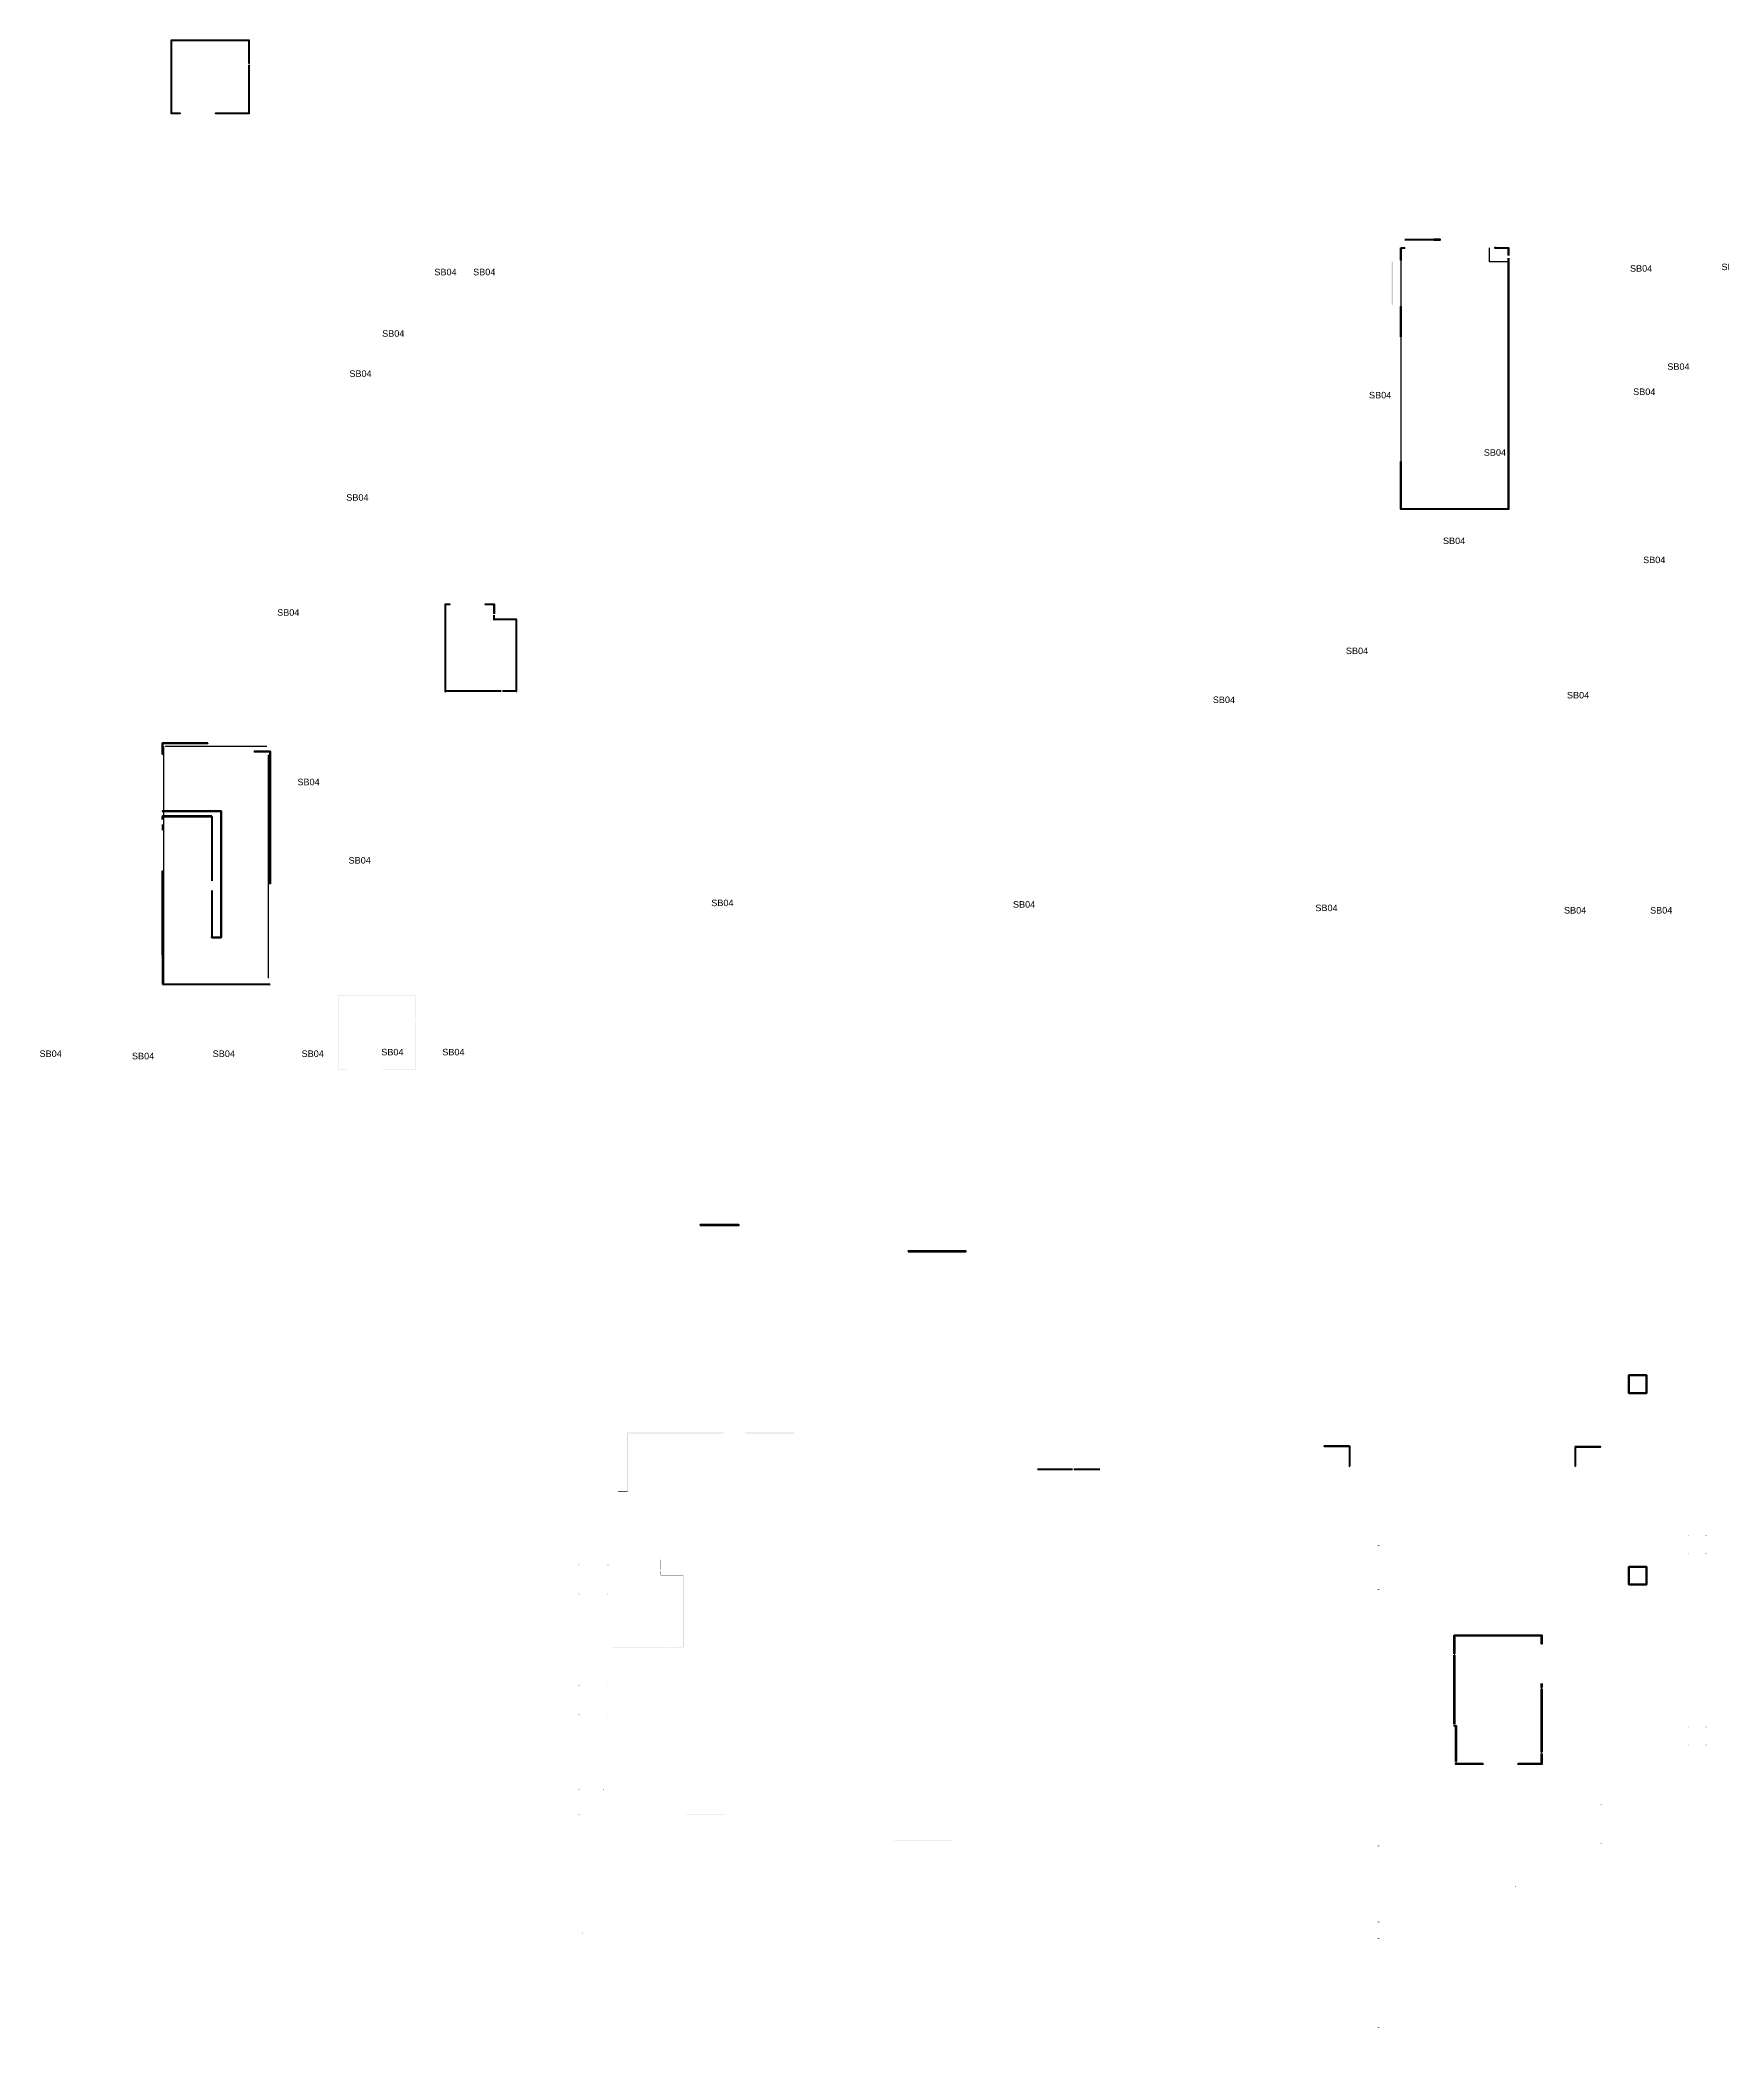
# Model space of a CAD drawing. Header units: millimetres. Extents: x -3817 to 677485, y -22715 to 103890.
# Drawn here: x -3454 to 49051, y 39955 to 102263 of the extents above; entities that cross this region are included whole.
import ezdxf

# ---------------------------------------------------------------- set-up
doc = ezdxf.new("R2010")
doc.units = ezdxf.units.MM
doc.layers.add('PDF _Геометрия', color=7, linetype='Continuous', true_color=0x1d1d1d)
doc.layers.add('PDF _Сплошная заливка', color=7, linetype='Continuous', true_color=0xffffff)
doc.layers.add('PDF _Текст', color=7, linetype='Continuous')
doc.styles.add('PDF GOST-Common', font='arial.ttf')

msp = doc.modelspace()

# ---------------------------------------------------------------- hatches: boundary and pattern name
at = {"layer": 'PDF _Сплошная заливка', "transparency": 33554559}
for color, points in [(5, [(38782, 93986), (38782, 95345), (38768, 95345), (38768, 95339), (38748, 95339), (38748, 95345), (38737, 95345), (38737, 93986), (38748, 93986), (38748, 93996), (38768, 93996), (38768, 93986)]), (1, [(14882, 56970), (14902, 56970), (14902, 58787), (14882, 58787), (14882, 57734)]), (1, [(17885, 58767), (17885, 58787), (14902, 58787), (14902, 58767), (17103, 58767)]), (1, [(20022, 58769), (20092, 58769), (20092, 58789), (18559, 58789), (18559, 58769), (19988, 58769)]), (1, [(14800, 56950), (14892, 56950), (14892, 56970), (14592, 56970), (14592, 56950)]), (1, [(47983, 55572), (48003, 55574), (48001, 55592), (47983, 55592), (47983, 55573)]), (1, [(48543, 55572), (48561, 55573), (48561, 55591), (48541, 55591), (48543, 55573)]), (1, [(38350, 55258), (38352, 55258), (38350, 55279), (38302, 55278), (38302, 55258), (38337, 55258)]), (1, [(48002, 55014), (48001, 55034), (47983, 55033), (47983, 55014), (48002, 55014)]), (1, [(48543, 55014), (48561, 55014), (48561, 55033), (48541, 55032), (48542, 55014)]), (1, [(13371, 54645), (13381, 54645), (13371, 54655), (13381, 54655), (13381, 54665), (13361, 54665), (13361, 54645), (13371, 54645)]), (1, [(14263, 54645), (14283, 54645), (14283, 54665), (14263, 54665), (14263, 54655), (14273, 54655), (14263, 54645)]), (1, [(13381, 53742), (13381, 53762), (13371, 53752), (13371, 53762), (13361, 53762), (13361, 53742), (13371, 53742)]), (1, [(14263, 53742), (14282, 53742), (14282, 53762), (14263, 53762), (14273, 53752), (14263, 53752)]), (1, [(38352, 53878), (38350, 53899), (38302, 53898), (38303, 53878), (38350, 53878)]), (1, [(13371, 50893), (13371, 50904), (13379, 50895), (13379, 50913), (13360, 50913), (13360, 50893)]), (1, [(14262, 50893), (14273, 50904), (14273, 50893), (14281, 50893), (14281, 50913), (14262, 50913), (14262, 50904)]), (1, [(13380, 49992), (13380, 50011), (13371, 50002), (13371, 50012), (13361, 50012), (13361, 49992), (13371, 49992)]), (1, [(14263, 49992), (14282, 49992), (14282, 50012), (14263, 50012), (14273, 50002), (14263, 50002)]), (1, [(47983, 49592), (48003, 49594), (48001, 49612), (47983, 49612), (47983, 49593)]), (1, [(48543, 49592), (48561, 49593), (48561, 49612), (48541, 49612), (48543, 49593)]), (1, [(48002, 49034), (48001, 49054), (47983, 49053), (47983, 49034), (48002, 49034)]), (1, [(48543, 49034), (48561, 49034), (48561, 49053), (48541, 49052), (48542, 49034)]), (1, [(13366, 47644), (13371, 47644), (13371, 47654), (13381, 47644), (13381, 47664), (13361, 47664), (13361, 47644)]), (1, [(14143, 47644), (14143, 47664), (14123, 47664), (14123, 47644), (14133, 47644)]), (1, [(13371, 46862), (13381, 46862), (13381, 46872), (13371, 46872), (13381, 46882), (13361, 46882), (13361, 46862)]), (1, [(17926, 46876), (17926, 46883), (16726, 46883), (16726, 46876), (17922, 46876)]), (1, [(45283, 47183), (45282, 47203), (45263, 47203), (45263, 47183), (45282, 47183)]), (1, [(25012, 46054), (25012, 46062), (23212, 46062), (23212, 46054), (24183, 46054)]), (1, [(38322, 45881), (38352, 45883), (38350, 45902), (38302, 45902), (38302, 45881), (38305, 45881)]), (1, [(45273, 45953), (45282, 45953), (45282, 45963), (45283, 45964), (45282, 45973), (45264, 45973), (45264, 45953)]), (1, [(42592, 44621), (42610, 44623), (42610, 44640), (42590, 44640), (42592, 44623)]), (1, [(13481, 43162), (13501, 43162), (13501, 43181), (13491, 43171), (13491, 43181), (13481, 43181), (13481, 43171)]), (1, [(38302, 43503), (38352, 43503), (38350, 43524), (38302, 43523), (38302, 43503)]), (1, [(38352, 42983), (38350, 43004), (38302, 43003), (38302, 42983), (38350, 42983)]), (1, [(36994, 39974), (36993, 39982), (36198, 39982), (36198, 39974), (36981, 39974)]), (1, [(38350, 40203), (38352, 40203), (38350, 40224), (38302, 40222), (38302, 40203), (38332, 40203)]), (1, [(44722, 39955), (44826, 39955), (44826, 39962), (44030, 39962), (44030, 39955), (44035, 39955)])]:
    msp.add_hatch(color=color, dxfattribs=at).paths.add_polyline_path(points)
at = {"layer": 'PDF _Сплошная заливка', "true_color": 0x3f92ba, "transparency": 33554559}
h = msp.add_hatch(color=135, dxfattribs=at)
h.paths.add_polyline_path([(5854, 70115), (5865, 70115), (5865, 72415), (5854, 72415), (5854, 70458)], flags=0)
h.paths.add_polyline_path([(5854, 72415), (5865, 72426), (5854, 72426)], flags=0)
for points in [[(5871, 72415), (8284, 72415), (8284, 72426), (5865, 72426), (5854, 72415)], [(16617, 54335), (16623, 54335), (16623, 54346), (15934, 54346), (15934, 54335), (16484, 54335)], [(16623, 52086), (16634, 52097), (16634, 54346), (16623, 54346), (16623, 53498)]]:
    msp.add_hatch(color=135, dxfattribs=at).paths.add_polyline_path(points)
h = msp.add_hatch(color=135, dxfattribs=at)
h.paths.add_polyline_path([(8273, 70115), (8284, 70115), (8284, 71637), (8273, 71644), (8273, 70458)], flags=0)
h.paths.add_polyline_path([(8284, 71684), (8284, 72415), (8273, 72415), (8273, 71690), (8281, 71686)], flags=0)
h = msp.add_hatch(color=135, dxfattribs=at)
h.paths.add_polyline_path([(8273, 70115), (8273, 70126), (7234, 70126), (7234, 70115), (7605, 70115)], flags=0)
h.paths.add_polyline_path([(6134, 70115), (6134, 70126), (5865, 70126), (5865, 70115)], flags=0)
at = {"layer": 'PDF _Сплошная заливка', "true_color": 0xa9f3f5, "transparency": 33554559}
for points in [[(46697, 60575), (46697, 60584), (46139, 60584), (46139, 60575), (46689, 60575)], [(46688, 60026), (46697, 60026), (46697, 60575), (46689, 60575), (46688, 60034)], [(46147, 60026), (46688, 60026), (46688, 60034), (46139, 60035), (46139, 60026)], [(46147, 54595), (46697, 54595), (46697, 54604), (46139, 54604), (46139, 54595)], [(46139, 54055), (46147, 54055), (46147, 54595), (46139, 54595), (46139, 54075)], [(46148, 54046), (46688, 54046), (46688, 54054), (46139, 54055), (46139, 54046), (46147, 54046)], [(43419, 52195), (43428, 52195), (43428, 52456), (43419, 52456), (43419, 52215)], [(40696, 49625), (40746, 49625), (40746, 49634), (40688, 49634), (40688, 49625)]]:
    msp.add_hatch(color=131, dxfattribs=at).paths.add_polyline_path(points)
at = {"layer": 'PDF _Сплошная заливка', "true_color": 0x3f92ba, "transparency": 33554559}
h = msp.add_hatch(color=135, dxfattribs=at)
h.paths.add_polyline_path([(15923, 54335), (15934, 54335), (15934, 54466), (15923, 54472), (15923, 54346)], flags=0)
h.paths.add_polyline_path([(15934, 54512), (15934, 54815), (15923, 54826), (15923, 54518), (15927, 54516)], flags=0)
at = {"layer": 'PDF _Сплошная заливка', "true_color": 0xa9f3f5, "transparency": 33554559}
h = msp.add_hatch(color=131, dxfattribs=at)
h.paths.add_polyline_path([(43284, 52456), (43427, 52456), (43428, 52465), (40697, 52465), (40697, 52456), (42913, 52456)], flags=0)
h.paths.add_polyline_path([(40688, 52456), (40696, 52457), (40696, 52465), (40688, 52465)], flags=0)
h = msp.add_hatch(color=131, dxfattribs=at)
h.paths.add_polyline_path([(40696, 49634), (40696, 49652), (40688, 49647), (40688, 49634)], flags=0)
h.paths.add_polyline_path([(40688, 49693), (40696, 49698), (40696, 51847), (40688, 51842), (40688, 49760)], flags=0)
h.paths.add_polyline_path([(40688, 51888), (40696, 51893), (40696, 52456), (40688, 52456), (40688, 52055)], flags=0)
at = {"layer": 'PDF _Сплошная заливка', "true_color": 0x3f92ba, "transparency": 33554559}
h = msp.add_hatch(color=135, dxfattribs=at)
h.paths.add_polyline_path([(16623, 52086), (16634, 52086), (16634, 52097), (16629, 52091)], flags=0)
h.paths.add_polyline_path([(16623, 52086), (16623, 52097), (16197, 52097), (16191, 52086), (16408, 52086)], flags=0)
h.paths.add_polyline_path([(14484, 52086), (16145, 52086), (16151, 52097), (14424, 52097), (14424, 52086)], flags=0)
at = {"layer": 'PDF _Сплошная заливка', "true_color": 0xa9f3f5, "transparency": 33554559}
h = msp.add_hatch(color=131, dxfattribs=at)
h.paths.add_polyline_path([(43419, 48454), (43428, 48454), (43428, 48778), (43419, 48772), (43419, 48611)], flags=0)
h.paths.add_polyline_path([(43419, 48819), (43428, 48824), (43428, 50798), (43419, 50792), (43419, 48835)], flags=0)
h.paths.add_polyline_path([(43419, 50839), (43428, 50844), (43428, 50955), (43419, 50955), (43419, 50855)], flags=0)
h = msp.add_hatch(color=131, dxfattribs=at)
h.paths.add_polyline_path([(40738, 48445), (40747, 48445), (40747, 48485), (40738, 48480), (40738, 48469)], flags=0)
h.paths.add_polyline_path([(40738, 48526), (40747, 48531), (40746, 49625), (40738, 49625), (40738, 48643)], flags=0)
h = msp.add_hatch(color=131, dxfattribs=at)
h.paths.add_polyline_path([(43428, 48445), (43428, 48454), (42683, 48454), (42683, 48445), (42708, 48445)], flags=0)
h.paths.add_polyline_path([(41558, 48445), (41583, 48445), (41583, 48454), (40747, 48454), (40747, 48445)], flags=0)

# ---------------------------------------------------------------- linework, layer by layer
at = {"layer": 'PDF _Геометрия', "color": 135, "lineweight": 9, "true_color": 0x3f92ba}
for points in [[(655, 102263), (644, 102263), (644, 99952), (655, 99952), (924, 99952)], [(3074, 102252), (3074, 102263), (655, 102263), (644, 102263), (644, 102252)], [(3074, 101520), (3074, 102252), (3074, 102263), (3063, 102263)], [(2024, 99952), (3063, 99952), (3074, 99952), (3074, 101474)], [(9205, 84663), (9194, 84663)], [(9344, 84663), (9214, 84663), (9214, 84652)], [(10713, 84663), (10724, 84663), (10724, 84652), (10724, 84663), (10444, 84663)], [(11424, 81923), (11424, 81934), (11424, 84183), (11413, 84183), (11424, 84183), (11424, 84172)], [(9214, 81934), (9214, 81923), (10935, 81923)], [(10981, 81923), (11413, 81923), (11424, 81923), (11424, 81934)]]:
    msp.add_lwpolyline(points, dxfattribs=at)
at = {"layer": 'PDF _Геометрия', "color": 135, "lineweight": 70, "true_color": 0x3f92ba}
for points in [[(644, 102252), (3074, 102252)], [(655, 99952), (655, 102263)], [(3063, 102263), (3063, 101527)], [(3063, 101480), (3063, 99952)], [(924, 99952), (924, 99963), (644, 99963), (644, 99952)], [(3074, 99952), (3074, 99963), (2024, 99963), (2024, 99952)], [(9194, 84663), (9194, 81923), (9205, 81923), (9205, 84663)], [(9214, 84652), (9344, 84652), (9344, 84663)], [(10444, 84663), (10444, 84652), (10724, 84652), (10724, 84349)], [(10713, 84663), (10713, 84355)], [(10713, 84309), (10713, 84172), (10724, 84172), (10724, 84303)], [(11424, 84172), (10724, 84172), (10724, 84183), (11413, 84183), (11413, 81923)], [(10941, 81934), (9214, 81934)], [(11424, 81934), (10987, 81934)]]:
    msp.add_lwpolyline(points, dxfattribs=at)
at = {"layer": 'PDF _Геометрия', "color": 5, "lineweight": 40}
for points in [[(39153, 96028), (40053, 96028)], [(40253, 96027), (40053, 96027), (39153, 96027)], [(39024, 95769), (39024, 95390), (39023, 95390), (39023, 95769)], [(42003, 95769), (42383, 95769), (42383, 95530)], [(42382, 95530), (42382, 95769)], [(42382, 87610), (42382, 95455)], [(42383, 95455), (42383, 87610)], [(39023, 92990), (39023, 93090), (39023, 93940), (39024, 93940), (39024, 93090), (39024, 92990)], [(39024, 93090), (39023, 93090)], [(39023, 88988), (39023, 87620), (39024, 87620)], [(39024, 87621), (42382, 87621), (42382, 87620), (39024, 87620), (39024, 89100)], [(1786, 80307), (373, 80307), (373, 79968), (374, 79968), (374, 80307)], [(3732, 78227), (3732, 78415), (3732, 80049), (3236, 80049)], [(3733, 80049), (3733, 78415), (3733, 78227)], [(373, 77930), (373, 78010), (374, 78010), (374, 77930)], [(3733, 78415), (3732, 78415)], [(374, 77770), (374, 77610), (373, 77610)], [(373, 73701), (373, 76318), (374, 76318), (374, 72937), (374, 72788)], [(373, 72937), (374, 72937)]]:
    msp.add_lwpolyline(points, dxfattribs=at)
at = {"layer": 'PDF _Геометрия', "color": 5, "lineweight": 53}
for points in [[(40053, 96027), (40253, 96027), (40253, 96028), (40053, 96028)], [(3733, 75919), (3733, 78227), (3732, 78227), (3732, 75919)]]:
    msp.add_lwpolyline(points, close=True, dxfattribs=at)
for points in [[(39023, 95769), (39153, 95769), (39153, 95770)], [(42003, 95770), (41953, 95770), (41953, 95769), (42383, 95769)], [(39023, 89099), (39023, 88988), (39024, 88988), (39024, 89100)], [(373, 80307), (1786, 80307), (1786, 80308)], [(3236, 80050), (3236, 80049), (3733, 80049)], [(1907, 75712), (1907, 74247), (1908, 74247), (2199, 74247), (2199, 74248), (2199, 78189), (2198, 78189), (374, 78189), (374, 78188), (2198, 78188), (2198, 74248), (1908, 74248), (1908, 74268)], [(1908, 78028), (374, 78028), (374, 78027), (1907, 78027), (1907, 76012)], [(374, 72788), (374, 72789), (3733, 72789)]]:
    msp.add_lwpolyline(points, dxfattribs=at)
at = {"layer": 'PDF _Геометрия', "color": 5, "lineweight": 9}
for points in [[(39153, 95770), (39023, 95770), (39023, 95769)], [(42383, 95769), (42383, 95770), (42003, 95770)], [(1786, 80308), (373, 80308), (373, 80307)], [(3733, 80050), (3706, 80050), (3236, 80050)], [(1908, 76012), (1908, 78027), (1908, 78028)], [(1908, 74268), (1908, 75712)], [(374, 72788), (3733, 72788), (3733, 72789)]]:
    msp.add_lwpolyline(points, dxfattribs=at)
at = {"layer": 'PDF _Геометрия', "color": 5, "lineweight": 30}
for points in [[(39023, 95664), (39023, 87631), (42383, 87631), (42383, 95331), (41788, 95331), (41788, 95769)], [(403, 80208), (403, 72788)], [(3632, 80208), (453, 80208)], [(3682, 72980), (3682, 79950)]]:
    msp.add_lwpolyline(points, dxfattribs=at)
at = {"layer": 'PDF _Геометрия', "color": 135, "lineweight": 60, "true_color": 0x3f92ba}
msp.add_lwpolyline([(11413, 81923), (11424, 81923)], dxfattribs=at)
at = {"layer": 'PDF _Геометрия', "color": 1, "lineweight": 53}
for points in [[(17157, 65265), (18357, 65265), (18357, 65273), (17157, 65273)], [(23643, 64443), (25443, 64443), (25443, 64451), (23643, 64451)], [(45257, 58344), (45257, 58351)]]:
    msp.add_lwpolyline(points, close=True, dxfattribs=at)
at = {"layer": 'PDF _Геометрия', "color": 131, "lineweight": 60, "true_color": 0xa9f3f5}
for points in [[(46139, 60575), (46139, 60584), (46697, 60584), (46697, 60575), (46697, 60026), (46688, 60026), (46139, 60026), (46139, 60035)], [(46139, 54595), (46139, 54604), (46697, 54604), (46697, 54595), (46697, 54046), (46688, 54046), (46139, 54046), (46139, 54055)], [(43419, 52456), (40697, 52456)], [(40697, 52220), (40697, 51893)], [(40697, 49698), (40697, 51847)], [(43419, 50955), (43419, 50839)], [(43419, 50792), (43419, 48819)], [(43419, 50465), (43419, 50792)], [(40747, 48759), (40747, 48531)]]:
    msp.add_lwpolyline(points, close=True, dxfattribs=at)
for points in [[(46139, 60574), (46139, 60036)], [(46687, 60584), (46149, 60584)], [(46697, 60036), (46697, 60574)], [(46149, 60026), (46687, 60026)], [(46139, 54594), (46139, 54056)], [(46688, 54604), (46149, 54604)], [(46697, 54056), (46697, 54594)], [(46149, 54046), (46687, 54046)], [(40696, 52456), (40688, 52456), (40688, 52465)], [(40688, 51888), (40688, 52456)], [(40697, 52465), (43428, 52465), (43428, 52456), (43428, 52465)], [(40697, 51893), (40697, 52456), (40697, 51893)], [(43428, 52456), (43428, 52195), (43419, 52195), (43419, 52456), (43419, 52205)], [(40688, 49693), (40688, 51842)], [(40697, 51847), (40697, 51820), (40697, 51847)], [(43419, 50839), (43419, 50865), (43419, 50839)], [(43428, 50955), (43428, 50844)], [(43428, 50798), (43428, 48824)], [(40696, 49634), (40688, 49634), (40688, 49647)], [(40688, 49634), (40688, 49625)], [(40697, 49698), (40697, 49825), (40697, 49698)], [(40697, 49652), (40697, 49634), (40697, 49652)], [(40697, 49652), (40697, 49634), (40746, 49634), (40746, 49625), (40747, 49625), (40747, 48531), (40747, 49623)], [(40736, 49634), (40697, 49634)], [(40738, 48526), (40738, 49625)], [(43419, 48819), (43419, 48844), (43419, 48819)], [(43419, 48772), (43419, 48454), (43419, 48772)], [(43419, 48772), (43419, 48454), (43419, 48772)], [(43428, 48778), (43428, 48454)], [(41583, 48445), (41583, 48454), (41583, 48445), (40747, 48445), (40738, 48445), (40738, 48480)], [(40747, 48454), (40747, 48485), (40747, 48445)], [(40747, 48485), (40747, 48459), (40747, 48485)], [(40747, 48454), (41583, 48454), (40747, 48454)], [(43419, 48454), (42683, 48454), (43428, 48454), (43428, 48445), (42683, 48445), (42683, 48454), (42683, 48445)]]:
    msp.add_lwpolyline(points, dxfattribs=at)
at = {"layer": 'PDF _Геометрия', "color": 1, "lineweight": 53}
for points in [[(37425, 58372), (37425, 58371), (36629, 58371), (36629, 58363), (37425, 58363), (37425, 57742), (37433, 57742)], [(44461, 58352), (44453, 58352)], [(44461, 58344), (44461, 57742), (44456, 57742)], [(44461, 58344), (45257, 58344), (44461, 58344)], [(27683, 57654), (28771, 57654)], [(28817, 57654), (29632, 57654)]]:
    msp.add_lwpolyline(points, dxfattribs=at)
at = {"layer": 'PDF _Сплошная заливка', "color": 5, "lineweight": 35, "transparency": 33554559}
for points in [[(40053, 96027), (40053, 96028), (40003, 96027)], [(39023, 95390), (39024, 95390), (39023, 95769)], [(42383, 95769), (42383, 95770), (42229, 95769)], [(42382, 95530), (42383, 95530), (42382, 95768)], [(39023, 88988), (39024, 88988), (39023, 89092)], [(39023, 87620), (39024, 87620), (39023, 88450)], [(42382, 87620), (42382, 87621), (41487, 87620)], [(42382, 87610), (42383, 87610), (42382, 87611)], [(3732, 78415), (3733, 78415), (3732, 78742)], [(373, 77610), (374, 77610), (373, 77769)], [(1907, 74247), (1908, 74248), (1907, 74248)], [(3733, 72530), (3732, 72531), (3733, 72530)]]:
    msp.add_solid(points, dxfattribs=at)

# ---------------------------------------------------------------- texts
at = {"layer": 'PDF _Текст', "color": 1, "char_height": 203.2, "attachment_point": 4, "style": 'PDF GOST-Common'}
for insert in [(8858, 95016), (10068, 95017), (46177, 95128), (49033, 95177), (7227, 93097), (6205, 91845), (47342, 92065), (38031, 91174), (46275, 91280), (41614, 89384), (6108, 87979), (40340, 86626), (46586, 86031), (3950, 84391), (37310, 83192), (33155, 81665), (44209, 81808), (4583, 79098), (6179, 76653), (17501, 75324), (26917, 75277), (36356, 75168), (44117, 75093), (46804, 75093), (-3467, 70617), (-582, 70544), (1939, 70617), (4713, 70617), (7200, 70667), (9104, 70667)]:
    msp.add_mtext('SB04', dxfattribs=dict(at, insert=insert))

doc.saveas('drawing.dxf')
